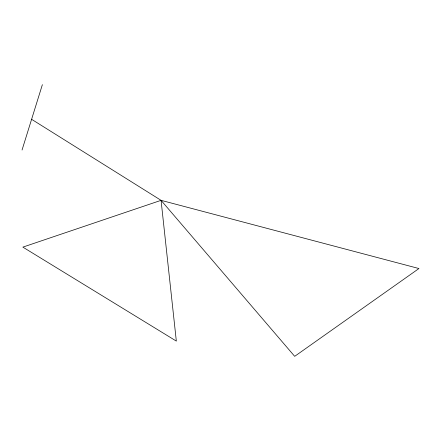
<?xml version="1.0" encoding="UTF-8"?>
<svg xmlns="http://www.w3.org/2000/svg" width="441" height="441" viewBox="0 0 441 441"><rect width="100%" height="100%" fill="white"/><g stroke="black" fill="none" stroke-linecap="round" stroke-linejoin="round"><path stroke-width="0.66" d="M22.05 150.017L42.375 84.661M161.064 200.335L294.682 356.339L418.95 268.536L161.064 200.335L22.866 247.12L176.334 341.097L161.064 200.335L31.603 119.302"/></g></svg>
